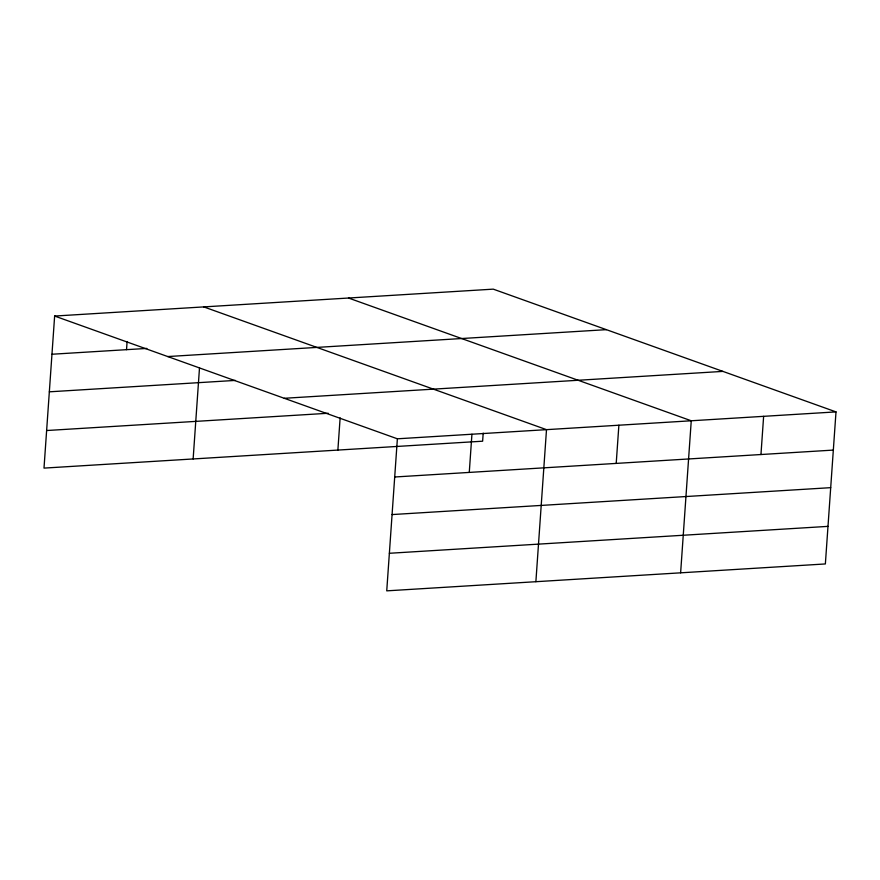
<?xml version="1.0" encoding="UTF-8"?>
<svg xmlns="http://www.w3.org/2000/svg" width="880" height="880" viewBox="0 0 880 880"><rect width="100%" height="100%" fill="white"/><g stroke="black" fill="none" stroke-linecap="round" stroke-linejoin="round"><path stroke-width="1.32" d="M54.637 316.052L397.375 438.801L386.738 590.854L825.363 563.948L836 411.895L493.262 289.146L54.637 316.052L44 468.105L482.625 441.199L483.197 433.147M126.533 349.668L127.105 341.484M193.138 458.953L199.496 367.906M337.876 450.076L340.131 417.868M469.271 472.417L471.933 434.225M535.876 581.702L546.502 429.649L203.764 306.9M616.209 463.408L618.882 425.216M680.625 572.825L691.251 420.772L348.513 298.023M760.958 454.531L763.631 416.339M51.964 354.244L146.861 348.425M167.739 356.554L606.364 329.659M49.335 391.82L235.334 380.413M284.262 398.288L722.898 371.393M46.629 430.529L328.218 413.259M397.375 438.801L836 411.895M394.702 476.993L833.327 450.087M392.073 514.569L830.698 487.663M389.367 553.278L827.992 526.372"/></g></svg>
